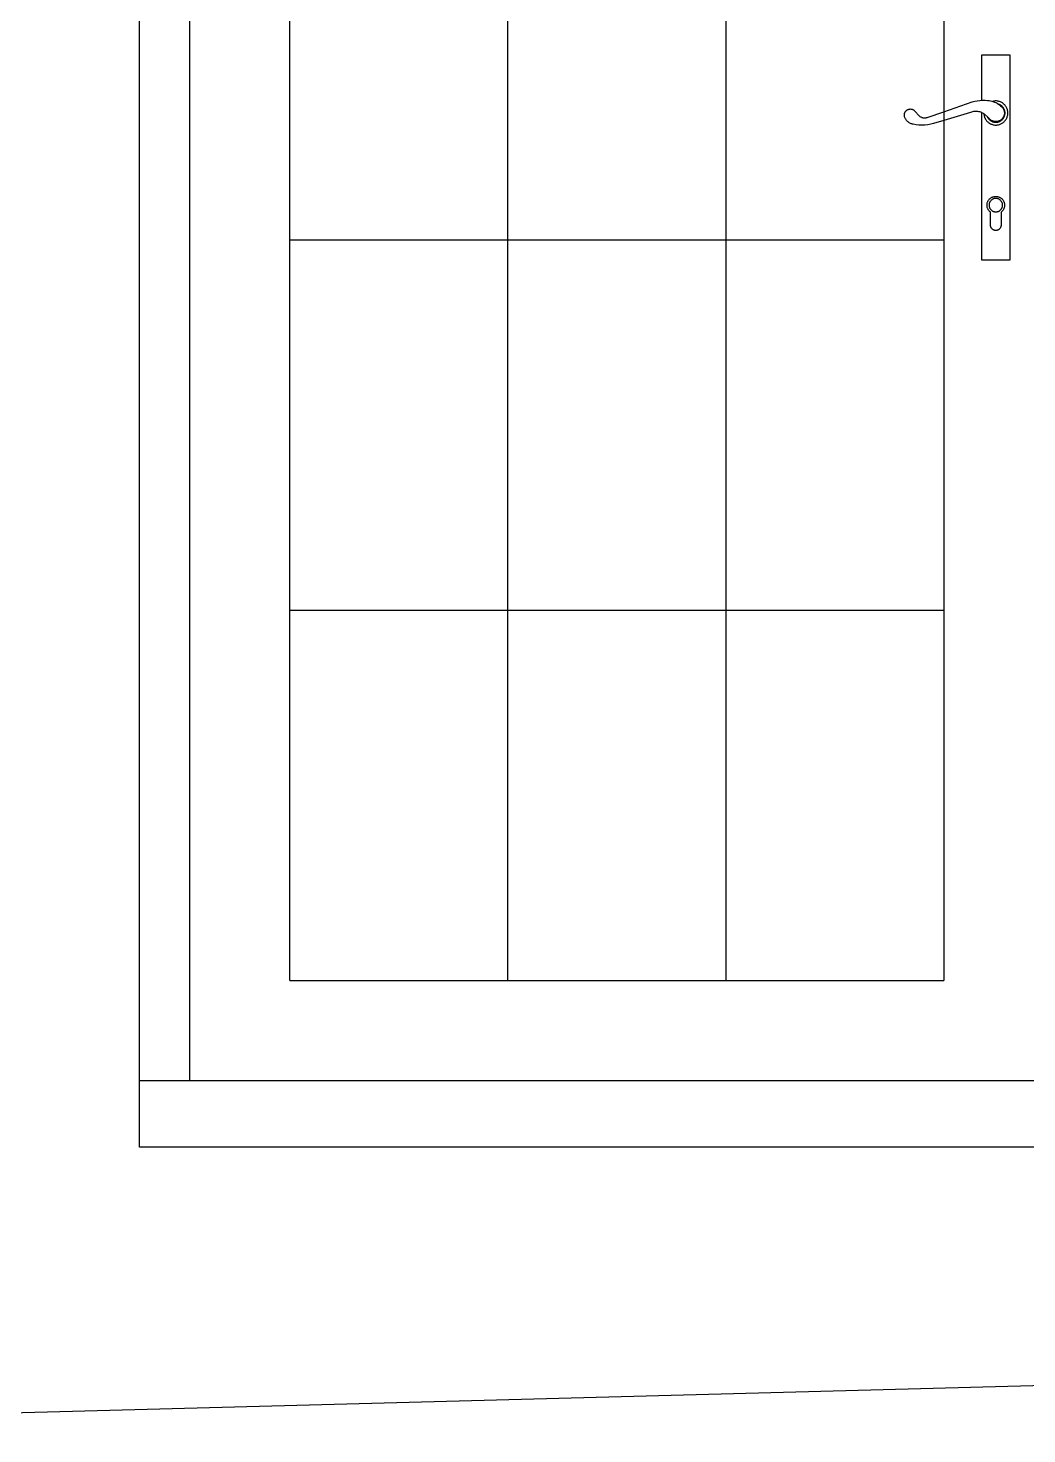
# Model space of a CAD drawing. Extents: x -71730 to 43516, y -8856 to 48457.
# Drawn here: x -3773 to -2777, y 3009 to 4413 of the extents above; entities that cross this region are included whole.
import ezdxf

# ---------------------------------------------------------------- set-up
doc = ezdxf.new("R2010")
doc.units = 0
doc.header["$MEASUREMENT"] = 0
doc.layers.get('0').update_dxf_attribs({"linetype": 'CONTINUOUS'})

msp = doc.modelspace()

# ---------------------------------------------------------------- linework, layer by layer
at = {"color": 22}
for p, q in [((-3662, 3362.2), (-3662, 5460.4)), ((-3612, 3362.2), (-3612, 5410.4)), ((-3512, 4201.5), (-3512, 4571.1)), ((-3294.5, 4201.5), (-3294.5, 4571.1)), ((-3077, 4571.1), (-3077, 4201.5)), ((-2859.5, 4571.1), (-2859.5, 4329.6)), ((-2821.5, 4386.3), (-2793.5, 4386.3)), ((-2821.5, 4341), (-2821.5, 4386.3)), ((-2793.5, 4386.3), (-2793.5, 4181.3)), ((-2859.5, 4329.6), (-2831.1, 4339.3)), ((-2831.1, 4339.3), (-2828.6, 4340)), ((-2828.6, 4340), (-2826.1, 4340.5)), ((-2826.1, 4340.5), (-2823.5, 4340.8)), ((-2823.5, 4340.8), (-2821.5, 4341)), ((-2821.5, 4341), (-2820.9, 4341)), ((-2820.9, 4341), (-2818.3, 4341)), ((-2818.3, 4341), (-2815.8, 4340.8)), ((-2815.8, 4340.8), (-2814.3, 4340.7)), ((-2814.3, 4340.7), (-2812.9, 4340.4)), ((-2812.9, 4340.4), (-2811.5, 4340.1)), ((-2811.5, 4340.1), (-2810.6, 4339.9)), ((-2809.9, 4340.1), (-2810.6, 4339.9)), ((-2810.6, 4339.9), (-2810.1, 4339.7)), ((-2810.1, 4339.7), (-2808.8, 4339.2)), ((-2809.1, 4340.2), (-2809.9, 4340.1)), ((-2808.3, 4340.3), (-2809.1, 4340.2)), ((-2808.8, 4339.2), (-2807.5, 4338.7)), ((-2807.5, 4340.3), (-2808.3, 4340.3)), ((-2806.8, 4340.3), (-2807.5, 4340.3)), ((-2807.5, 4338.7), (-2806.2, 4338)), ((-2806, 4340.2), (-2806.8, 4340.3)), ((-2806.2, 4338), (-2805, 4337.2)), ((-2805.2, 4340.1), (-2806, 4340.2)), ((-2804.5, 4339.9), (-2805.2, 4340.1)), ((-2803.7, 4339.7), (-2804.5, 4339.9)), ((-2803, 4339.4), (-2803.7, 4339.7)), ((-2802.3, 4339.1), (-2803, 4339.4)), ((-2801.6, 4338.7), (-2802.3, 4339.1)), ((-2801, 4338.3), (-2801.6, 4338.7)), ((-2800.3, 4337.9), (-2801, 4338.3)), ((-2799.7, 4337.4), (-2800.3, 4337.9)), ((-2799.1, 4336.9), (-2799.7, 4337.4)), ((-2898.8, 4326.4), (-2898.7, 4326.8)), ((-2898.7, 4326), (-2898.8, 4326.4)), ((-2898.7, 4327.2), (-2898.6, 4327.6)), ((-2898.7, 4326.8), (-2898.7, 4327.2)), ((-2898.7, 4325.6), (-2898.7, 4326)), ((-2898.7, 4325.2), (-2898.7, 4325.6)), ((-2898.5, 4324.6), (-2898.7, 4325.2)), ((-2898.6, 4327.6), (-2898.5, 4328)), ((-2898.5, 4328), (-2898.4, 4328.4)), ((-2898.3, 4323.9), (-2898.5, 4324.6)), ((-2898.4, 4328.4), (-2898.2, 4328.7)), ((-2898, 4323.2), (-2898.3, 4323.9)), ((-2898.2, 4328.7), (-2898.1, 4329.1)), ((-2898.1, 4329.1), (-2897.9, 4329.4)), ((-2897.9, 4329.4), (-2897.6, 4329.8)), ((-2897.6, 4329.8), (-2897.4, 4330.1)), ((-2897.4, 4330.1), (-2897.1, 4330.4)), ((-2897.1, 4330.4), (-2896.9, 4330.7)), ((-2896.9, 4330.7), (-2896.6, 4330.9)), ((-2896.6, 4330.9), (-2896.2, 4331.2)), ((-2896.2, 4331.2), (-2895.9, 4331.4)), ((-2895.9, 4331.4), (-2895.6, 4331.6)), ((-2895.6, 4331.6), (-2895.2, 4331.8)), ((-2895.2, 4331.8), (-2894.8, 4331.9)), ((-2894.8, 4331.9), (-2894.5, 4332)), ((-2894.5, 4332), (-2894.1, 4332.1)), ((-2894.1, 4332.1), (-2893.7, 4332.2)), ((-2893.7, 4332.2), (-2893.3, 4332.2)), ((-2893.3, 4332.2), (-2892.9, 4332.3)), ((-2892.9, 4332.3), (-2892.5, 4332.2)), ((-2892.5, 4332.2), (-2892.1, 4332.2)), ((-2892.1, 4332.2), (-2891.7, 4332.2)), ((-2891.7, 4332.2), (-2891.3, 4332.1)), ((-2891.3, 4332.1), (-2890.9, 4332)), ((-2890.9, 4332), (-2890.6, 4331.8)), ((-2890.6, 4331.8), (-2890.2, 4331.7)), ((-2890.2, 4331.7), (-2889.8, 4331.5)), ((-2889.8, 4331.5), (-2889.5, 4331.3)), ((-2889.5, 4331.3), (-2889.2, 4331)), ((-2889.2, 4331), (-2888.9, 4330.8)), ((-2888.9, 4330.8), (-2888.6, 4330.5)), ((-2888.6, 4330.5), (-2888.3, 4330.2)), ((-2888.3, 4330.2), (-2884.1, 4325.5)), ((-2884.1, 4325.5), (-2883.6, 4325.2)), ((-2883.6, 4325.2), (-2883.2, 4324.9)), ((-2883.2, 4324.9), (-2882.8, 4324.6)), ((-2882.8, 4324.6), (-2882.3, 4324.3)), ((-2882.3, 4324.3), (-2881.8, 4324.1)), ((-2881.8, 4324.1), (-2881.3, 4323.9)), ((-2881.3, 4323.9), (-2880.8, 4323.8)), ((-2880.8, 4323.8), (-2880.3, 4323.6)), ((-2880.3, 4323.6), (-2879.7, 4323.6)), ((-2879.7, 4323.6), (-2879.2, 4323.5)), ((-2879.2, 4323.5), (-2878.7, 4323.5)), ((-2878.7, 4323.5), (-2878.2, 4323.5)), ((-2878.2, 4323.5), (-2877.6, 4323.6)), ((-2877.6, 4323.6), (-2877.1, 4323.6)), ((-2877.1, 4323.6), (-2876.6, 4323.8)), ((-2876.6, 4323.8), (-2876.1, 4323.9)), ((-2876.1, 4323.9), (-2859.5, 4329.6)), ((-2859.5, 4329.6), (-2859.5, 4320.8)), ((-2832.8, 4328.9), (-2859.5, 4320.8)), ((-2831.8, 4329.2), (-2832.8, 4328.9)), ((-2830.8, 4329.5), (-2831.8, 4329.2)), ((-2829.8, 4329.7), (-2830.8, 4329.5)), ((-2828.8, 4329.8), (-2829.8, 4329.7)), ((-2827.7, 4329.8), (-2828.8, 4329.8)), ((-2826.7, 4329.8), (-2827.7, 4329.8)), ((-2825.6, 4329.7), (-2826.7, 4329.8)), ((-2824.6, 4329.5), (-2825.6, 4329.7)), ((-2823.6, 4329.3), (-2824.6, 4329.5)), ((-2822.6, 4329), (-2823.6, 4329.3)), ((-2821.6, 4328.6), (-2822.6, 4329)), ((-2821.5, 4328.6), (-2821.6, 4328.6)), ((-2820.7, 4328.2), (-2821.5, 4328.6)), ((-2821.5, 4181.3), (-2821.5, 4328.6)), ((-2819.8, 4327.7), (-2820.7, 4328.2)), ((-2819.5, 4327.6), (-2819.8, 4327.7)), ((-2818.9, 4327.1), (-2819.5, 4327.6)), ((-2819.5, 4327.6), (-2819.4, 4326.8)), ((-2819.4, 4326.8), (-2819.3, 4326)), ((-2819.3, 4326), (-2819.1, 4325.3)), ((-2819.1, 4325.3), (-2818.9, 4324.5)), ((-2815.9, 4324.4), (-2818.9, 4327.1)), ((-2818.9, 4324.5), (-2818.7, 4323.8)), ((-2818.7, 4323.8), (-2818.3, 4323.1)), ((-2815.9, 4324.4), (-2815.7, 4323.9)), ((-2813.3, 4321.9), (-2815.9, 4324.4)), ((-2815.7, 4323.9), (-2815.3, 4323.3)), ((-2805, 4337.2), (-2804.8, 4337.1)), ((-2804.8, 4337.1), (-2803.8, 4336.4)), ((-2804.2, 4336.9), (-2804.8, 4337.1)), ((-2803.7, 4336.7), (-2804.2, 4336.9)), ((-2803.8, 4336.4), (-2802.7, 4335.5)), ((-2803.1, 4336.4), (-2803.7, 4336.7)), ((-2802.6, 4336.1), (-2803.1, 4336.4)), ((-2802.7, 4335.5), (-2801.6, 4334.5)), ((-2802.1, 4335.8), (-2802.6, 4336.1)), ((-2801.6, 4335.4), (-2802.1, 4335.8)), ((-2801.2, 4335), (-2801.6, 4335.4)), ((-2801.6, 4334.5), (-2801.2, 4334.1)), ((-2800.8, 4334.6), (-2801.2, 4335)), ((-2801.2, 4334.1), (-2800.9, 4333.7)), ((-2800.9, 4333.7), (-2800.5, 4333.2)), ((-2800.4, 4334.1), (-2800.8, 4334.6)), ((-2800.4, 4323.6), (-2800.7, 4323.1)), ((-2800.5, 4333.2), (-2800.2, 4332.8)), ((-2800, 4333.6), (-2800.4, 4334.1)), ((-2800.1, 4324.1), (-2800.4, 4323.6)), ((-2800.2, 4332.8), (-2799.9, 4332.3)), ((-2799.8, 4324.6), (-2800.1, 4324.1)), ((-2799.7, 4333.1), (-2800, 4333.6)), ((-2800, 4322.9), (-2799.7, 4323.4)), ((-2799.9, 4332.3), (-2799.7, 4331.7)), ((-2799.6, 4325.1), (-2799.8, 4324.6)), ((-2799.4, 4332.6), (-2799.7, 4333.1)), ((-2799.7, 4331.7), (-2799.5, 4331.2)), ((-2799.7, 4323.4), (-2799.4, 4323.9)), ((-2799.4, 4325.6), (-2799.6, 4325.1)), ((-2799.5, 4331.2), (-2799.3, 4330.7)), ((-2799.1, 4332.1), (-2799.4, 4332.6)), ((-2799.2, 4326.2), (-2799.4, 4325.6)), ((-2799.4, 4323.9), (-2799.1, 4324.5)), ((-2799.3, 4330.7), (-2799.2, 4330.1)), ((-2799.2, 4330.1), (-2799.1, 4329.6)), ((-2799.1, 4326.7), (-2799.2, 4326.2)), ((-2798.6, 4336.3), (-2799.1, 4336.9)), ((-2798.9, 4331.5), (-2799.1, 4332.1)), ((-2799.1, 4329.6), (-2799, 4329)), ((-2799, 4327.3), (-2799.1, 4326.7)), ((-2799.1, 4324.5), (-2798.9, 4325)), ((-2799, 4329), (-2799, 4328.4)), ((-2799, 4328.4), (-2799, 4327.9)), ((-2799, 4327.9), (-2799, 4327.3)), ((-2798.7, 4330.9), (-2798.9, 4331.5)), ((-2798.9, 4325), (-2798.7, 4325.6)), ((-2798.5, 4330.4), (-2798.7, 4330.9)), ((-2798.7, 4325.6), (-2798.5, 4326.2)), ((-2798.1, 4335.7), (-2798.6, 4336.3)), ((-2798.4, 4329.8), (-2798.5, 4330.4)), ((-2798.5, 4326.2), (-2798.4, 4326.8)), ((-2798.3, 4329.2), (-2798.4, 4329.8)), ((-2798.4, 4326.8), (-2798.3, 4327.4)), ((-2798.3, 4328.6), (-2798.3, 4329.2)), ((-2798.3, 4328), (-2798.3, 4328.6)), ((-2798.3, 4327.4), (-2798.3, 4328)), ((-2797.7, 4335.1), (-2798.1, 4335.7)), ((-2797.2, 4334.4), (-2797.7, 4335.1)), ((-2796.9, 4333.8), (-2797.2, 4334.4)), ((-2796.5, 4333.1), (-2796.9, 4333.8)), ((-2796.6, 4323.3), (-2796.3, 4324)), ((-2796.2, 4332.3), (-2796.5, 4333.1)), ((-2796.3, 4324), (-2796.1, 4324.7)), ((-2796, 4331.6), (-2796.2, 4332.3)), ((-2796.1, 4324.7), (-2795.9, 4325.5)), ((-2795.8, 4330.8), (-2796, 4331.6)), ((-2795.9, 4325.5), (-2795.7, 4326.2)), ((-2795.7, 4330.1), (-2795.8, 4330.8)), ((-2795.6, 4329.3), (-2795.7, 4330.1)), ((-2795.7, 4326.2), (-2795.6, 4327)), ((-2795.5, 4328.5), (-2795.6, 4329.3)), ((-2795.6, 4327.8), (-2795.5, 4328.5)), ((-2795.6, 4327), (-2795.6, 4327.8)), ((-2897.7, 4322.6), (-2898, 4323.2)), ((-2897.4, 4322), (-2897.7, 4322.6)), ((-2897, 4321.4), (-2897.4, 4322)), ((-2896.6, 4320.9), (-2897, 4321.4)), ((-2896.1, 4320.3), (-2896.6, 4320.9)), ((-2895.6, 4319.8), (-2896.1, 4320.3)), ((-2895.1, 4319.4), (-2895.6, 4319.8)), ((-2894.5, 4318.9), (-2895.1, 4319.4)), ((-2893.9, 4318.5), (-2894.5, 4318.9)), ((-2893.3, 4318.2), (-2893.9, 4318.5)), ((-2892.7, 4317.9), (-2893.3, 4318.2)), ((-2892.1, 4317.6), (-2892.7, 4317.9)), ((-2891.4, 4317.4), (-2892.1, 4317.6)), ((-2890.7, 4317.2), (-2891.4, 4317.4)), ((-2890, 4317.1), (-2890.7, 4317.2)), ((-2887.1, 4316.6), (-2890, 4317.1)), ((-2884.2, 4316.3), (-2887.1, 4316.6)), ((-2881.2, 4316.1), (-2884.2, 4316.3)), ((-2878.3, 4316.2), (-2881.2, 4316.1)), ((-2875.3, 4316.5), (-2878.3, 4316.2)), ((-2872.4, 4317), (-2875.3, 4316.5)), ((-2869.6, 4317.7), (-2872.4, 4317)), ((-2859.5, 4320.8), (-2869.6, 4317.7)), ((-2859.5, 4320.8), (-2859.5, 4201.5)), ((-2818.3, 4323.1), (-2818, 4322.4)), ((-2818, 4322.4), (-2817.6, 4321.7)), ((-2817.6, 4321.7), (-2817.1, 4321.1)), ((-2817.1, 4321.1), (-2816.7, 4320.5)), ((-2816.7, 4320.5), (-2816.1, 4319.9)), ((-2816.1, 4319.9), (-2815.6, 4319.4)), ((-2815.6, 4319.4), (-2815, 4318.9)), ((-2815.3, 4323.3), (-2815, 4322.8)), ((-2815, 4322.8), (-2814.6, 4322.4)), ((-2815, 4318.9), (-2814.4, 4318.4)), ((-2814.6, 4322.4), (-2814.2, 4321.9)), ((-2814.4, 4318.4), (-2813.7, 4318)), ((-2814.2, 4321.9), (-2813.8, 4321.5)), ((-2813.8, 4321.5), (-2813.3, 4321.1)), ((-2813.7, 4318), (-2813, 4317.6)), ((-2812.8, 4321.5), (-2813.3, 4321.9)), ((-2813.3, 4321.1), (-2812.9, 4320.7)), ((-2813, 4317.6), (-2812.3, 4317.3)), ((-2812.9, 4320.7), (-2812.4, 4320.4)), ((-2812.4, 4321.2), (-2812.8, 4321.5)), ((-2811.9, 4320.9), (-2812.4, 4321.2)), ((-2812.4, 4320.4), (-2811.8, 4320.1)), ((-2812.3, 4317.3), (-2811.6, 4317)), ((-2811.4, 4320.6), (-2811.9, 4320.9)), ((-2811.8, 4320.1), (-2811.3, 4319.8)), ((-2811.6, 4317), (-2810.9, 4316.8)), ((-2810.9, 4320.4), (-2811.4, 4320.6)), ((-2811.3, 4319.8), (-2810.7, 4319.6)), ((-2810.4, 4320.2), (-2810.9, 4320.4)), ((-2810.9, 4316.8), (-2810.1, 4316.6)), ((-2810.7, 4319.6), (-2810.2, 4319.4)), ((-2809.8, 4320), (-2810.4, 4320.2)), ((-2810.2, 4319.4), (-2809.6, 4319.3)), ((-2810.1, 4316.6), (-2809.4, 4316.4)), ((-2809.3, 4319.9), (-2809.8, 4320)), ((-2809.6, 4319.3), (-2809, 4319.2)), ((-2809.4, 4316.4), (-2808.6, 4316.3)), ((-2808.7, 4319.8), (-2809.3, 4319.9)), ((-2809, 4319.2), (-2808.4, 4319.1)), ((-2808.1, 4319.7), (-2808.7, 4319.8)), ((-2808.6, 4316.3), (-2807.8, 4316.3)), ((-2808.4, 4319.1), (-2807.8, 4319)), ((-2807.6, 4319.7), (-2808.1, 4319.7)), ((-2807.8, 4319), (-2807.2, 4319)), ((-2807.8, 4316.3), (-2807, 4316.3)), ((-2807, 4319.7), (-2807.6, 4319.7)), ((-2807.2, 4319), (-2806.6, 4319.1)), ((-2806.4, 4319.8), (-2807, 4319.7)), ((-2807, 4316.3), (-2806.3, 4316.4)), ((-2806.6, 4319.1), (-2806, 4319.2)), ((-2805.9, 4319.9), (-2806.4, 4319.8)), ((-2806.3, 4316.4), (-2805.5, 4316.5)), ((-2806, 4319.2), (-2805.4, 4319.3)), ((-2805.3, 4320), (-2805.9, 4319.9)), ((-2805.5, 4316.5), (-2804.7, 4316.6)), ((-2805.4, 4319.3), (-2804.8, 4319.4)), ((-2804.8, 4320.2), (-2805.3, 4320)), ((-2804.2, 4320.4), (-2804.8, 4320.2)), ((-2804.8, 4319.4), (-2804.3, 4319.6)), ((-2804.7, 4316.6), (-2804, 4316.8)), ((-2804.3, 4319.6), (-2803.7, 4319.9)), ((-2803.7, 4320.6), (-2804.2, 4320.4)), ((-2804, 4316.8), (-2803.3, 4317.1)), ((-2803.2, 4320.9), (-2803.7, 4320.6)), ((-2803.7, 4319.9), (-2803.2, 4320.1)), ((-2803.3, 4317.1), (-2802.5, 4317.4)), ((-2802.7, 4321.2), (-2803.2, 4320.9)), ((-2803.2, 4320.1), (-2802.6, 4320.4)), ((-2802.3, 4321.5), (-2802.7, 4321.2)), ((-2802.6, 4320.4), (-2802.1, 4320.8)), ((-2802.5, 4317.4), (-2801.9, 4317.7)), ((-2801.8, 4321.9), (-2802.3, 4321.5)), ((-2802.1, 4320.8), (-2801.7, 4321.2)), ((-2801.9, 4317.7), (-2801.2, 4318.1)), ((-2801.4, 4322.3), (-2801.8, 4321.9)), ((-2801.7, 4321.2), (-2801.2, 4321.5)), ((-2801, 4322.7), (-2801.4, 4322.3)), ((-2801.2, 4321.5), (-2800.8, 4322)), ((-2801.2, 4318.1), (-2800.5, 4318.5)), ((-2800.7, 4323.1), (-2801, 4322.7)), ((-2800.8, 4322), (-2800.4, 4322.4)), ((-2800.5, 4318.5), (-2799.9, 4319)), ((-2800.4, 4322.4), (-2800, 4322.9)), ((-2799.9, 4319), (-2799.3, 4319.5)), ((-2799.3, 4319.5), (-2798.8, 4320.1)), ((-2798.8, 4320.1), (-2798.3, 4320.7)), ((-2798.3, 4320.7), (-2797.8, 4321.3)), ((-2797.8, 4321.3), (-2797.4, 4321.9)), ((-2797.4, 4321.9), (-2797, 4322.6)), ((-2797, 4322.6), (-2796.6, 4323.3)), ((-2815.8, 4239.1), (-2815.6, 4239.6)), ((-2815.6, 4239.6), (-2815.4, 4240.1)), ((-2815.4, 4240.1), (-2815.1, 4240.6)), ((-2815.1, 4240.6), (-2814.8, 4241.1)), ((-2814.8, 4241.1), (-2814.5, 4241.6)), ((-2814.5, 4241.6), (-2814.1, 4242)), ((-2814.1, 4242), (-2813.7, 4242.5)), ((-2813.6, 4239.3), (-2813.8, 4238.9)), ((-2813.7, 4242.5), (-2813.3, 4242.9)), ((-2813.4, 4239.7), (-2813.6, 4239.3)), ((-2813.2, 4240), (-2813.4, 4239.7)), ((-2813.3, 4242.9), (-2812.9, 4243.2)), ((-2812.9, 4240.4), (-2813.2, 4240)), ((-2812.9, 4243.2), (-2812.4, 4243.6)), ((-2812.6, 4240.7), (-2812.9, 4240.4)), ((-2812.3, 4241.1), (-2812.6, 4240.7)), ((-2812.4, 4243.6), (-2811.9, 4243.9)), ((-2812, 4241.4), (-2812.3, 4241.1)), ((-2811.6, 4241.6), (-2812, 4241.4)), ((-2811.9, 4243.9), (-2811.4, 4244.1)), ((-2811.3, 4241.9), (-2811.6, 4241.6)), ((-2811.4, 4244.1), (-2810.9, 4244.4)), ((-2810.9, 4242.1), (-2811.3, 4241.9)), ((-2810.9, 4244.4), (-2810.4, 4244.6)), ((-2810.5, 4242.3), (-2810.9, 4242.1)), ((-2810.1, 4242.5), (-2810.5, 4242.3)), ((-2810.4, 4244.6), (-2809.8, 4244.7)), ((-2809.7, 4242.7), (-2810.1, 4242.5)), ((-2809.8, 4244.7), (-2809.3, 4244.9)), ((-2809.3, 4242.8), (-2809.7, 4242.7)), ((-2809.3, 4244.9), (-2808.7, 4245)), ((-2808.9, 4242.9), (-2809.3, 4242.8)), ((-2808.4, 4243), (-2808.9, 4242.9)), ((-2808.7, 4245), (-2808.1, 4245)), ((-2808, 4243), (-2808.4, 4243)), ((-2808.1, 4245), (-2807.5, 4245)), ((-2807.5, 4243), (-2808, 4243)), ((-2807.5, 4245), (-2807, 4245)), ((-2807.1, 4243), (-2807.5, 4243)), ((-2806.7, 4243), (-2807.1, 4243)), ((-2807, 4245), (-2806.4, 4245)), ((-2806.2, 4242.9), (-2806.7, 4243)), ((-2806.4, 4245), (-2805.8, 4244.9)), ((-2805.8, 4242.8), (-2806.2, 4242.9)), ((-2805.8, 4244.9), (-2805.3, 4244.7)), ((-2805.4, 4242.7), (-2805.8, 4242.8)), ((-2805, 4242.5), (-2805.4, 4242.7)), ((-2805.3, 4244.7), (-2804.7, 4244.6)), ((-2804.6, 4242.3), (-2805, 4242.5)), ((-2804.7, 4244.6), (-2804.2, 4244.4)), ((-2804.2, 4242.1), (-2804.6, 4242.3)), ((-2804.2, 4244.4), (-2803.7, 4244.1)), ((-2803.8, 4241.9), (-2804.2, 4242.1)), ((-2803.4, 4241.6), (-2803.8, 4241.9)), ((-2803.7, 4244.1), (-2803.1, 4243.9)), ((-2803.1, 4241.4), (-2803.4, 4241.6)), ((-2803.1, 4243.9), (-2802.7, 4243.6)), ((-2802.8, 4241.1), (-2803.1, 4241.4)), ((-2802.5, 4240.7), (-2802.8, 4241.1)), ((-2802.7, 4243.6), (-2802.2, 4243.2)), ((-2802.2, 4240.4), (-2802.5, 4240.7)), ((-2802.2, 4243.2), (-2801.7, 4242.9)), ((-2801.9, 4240), (-2802.2, 4240.4)), ((-2801.7, 4239.7), (-2801.9, 4240)), ((-2801.7, 4242.9), (-2801.3, 4242.5)), ((-2801.5, 4239.3), (-2801.7, 4239.7)), ((-2801.3, 4238.9), (-2801.5, 4239.3)), ((-2801.3, 4242.5), (-2800.9, 4242)), ((-2800.9, 4242), (-2800.6, 4241.6)), ((-2800.6, 4241.6), (-2800.2, 4241.1)), ((-2800.2, 4241.1), (-2799.9, 4240.6)), ((-2799.9, 4240.6), (-2799.7, 4240.1)), ((-2799.7, 4240.1), (-2799.4, 4239.6)), ((-2799.4, 4239.6), (-2799.2, 4239.1)), ((-2816.3, 4236.8), (-2816.2, 4237.4)), ((-2816.3, 4236.2), (-2816.3, 4236.8)), ((-2816.3, 4235.7), (-2816.3, 4236.2)), ((-2816.2, 4235.1), (-2816.3, 4235.7)), ((-2816.2, 4237.4), (-2816.1, 4237.9)), ((-2816.1, 4234.5), (-2816.2, 4235.1)), ((-2816.1, 4237.9), (-2816, 4238.5)), ((-2816, 4234), (-2816.1, 4234.5)), ((-2816, 4238.5), (-2815.8, 4239.1)), ((-2815.8, 4233.4), (-2816, 4234)), ((-2815.6, 4232.9), (-2815.8, 4233.4)), ((-2815.4, 4232.4), (-2815.6, 4232.9)), ((-2815.1, 4231.8), (-2815.4, 4232.4)), ((-2814.8, 4231.4), (-2815.1, 4231.8)), ((-2814.4, 4230.9), (-2814.8, 4231.4)), ((-2814.1, 4230.5), (-2814.4, 4230.9)), ((-2814.2, 4237.2), (-2814.3, 4236.7)), ((-2814.3, 4236.7), (-2814.3, 4236.3)), ((-2814.3, 4236.3), (-2814.3, 4235.9)), ((-2814.3, 4235.9), (-2814.2, 4235.4)), ((-2814.1, 4238), (-2814.2, 4237.6)), ((-2814.2, 4237.6), (-2814.2, 4237.2)), ((-2814.2, 4235.4), (-2814.2, 4235)), ((-2814.2, 4235), (-2814.1, 4234.5)), ((-2813.9, 4238.5), (-2814.1, 4238)), ((-2814.1, 4234.5), (-2813.9, 4234.1)), ((-2813.7, 4230), (-2814.1, 4230.5)), ((-2813.8, 4238.9), (-2813.9, 4238.5)), ((-2813.9, 4234.1), (-2813.8, 4233.7)), ((-2813.8, 4233.7), (-2813.6, 4233.3)), ((-2813.2, 4229.7), (-2813.7, 4230)), ((-2813.6, 4233.3), (-2813.4, 4232.9)), ((-2813.4, 4232.9), (-2813.2, 4232.5)), ((-2813.2, 4232.5), (-2812.9, 4232.2)), ((-2812.8, 4229.3), (-2813.2, 4229.7)), ((-2812.9, 4232.2), (-2812.6, 4231.8)), ((-2812.8, 4216.3), (-2812.8, 4229.3)), ((-2812.6, 4231.8), (-2812.3, 4231.5)), ((-2812.3, 4231.5), (-2812, 4231.2)), ((-2812, 4231.2), (-2811.6, 4230.9)), ((-2811.6, 4230.9), (-2811.3, 4230.7)), ((-2811.3, 4230.7), (-2810.9, 4230.4)), ((-2810.9, 4230.4), (-2810.5, 4230.2)), ((-2810.5, 4230.2), (-2810.1, 4230.1)), ((-2810.1, 4230.1), (-2809.7, 4229.9)), ((-2809.7, 4229.9), (-2809.3, 4229.8)), ((-2809.3, 4229.8), (-2808.9, 4229.7)), ((-2808.9, 4229.7), (-2808.4, 4229.6)), ((-2808.4, 4229.6), (-2808, 4229.6)), ((-2808, 4229.6), (-2807.5, 4229.5)), ((-2807.5, 4229.5), (-2807.1, 4229.6)), ((-2807.1, 4229.6), (-2806.7, 4229.6)), ((-2806.7, 4229.6), (-2806.2, 4229.7)), ((-2806.2, 4229.7), (-2805.8, 4229.8)), ((-2805.8, 4229.8), (-2805.4, 4229.9)), ((-2805.4, 4229.9), (-2805, 4230.1)), ((-2805, 4230.1), (-2804.6, 4230.2)), ((-2804.6, 4230.2), (-2804.2, 4230.4)), ((-2804.2, 4230.4), (-2803.8, 4230.7)), ((-2803.8, 4230.7), (-2803.4, 4230.9)), ((-2803.4, 4230.9), (-2803.1, 4231.2)), ((-2803.1, 4231.2), (-2802.8, 4231.5)), ((-2802.8, 4231.5), (-2802.5, 4231.8)), ((-2802.5, 4231.8), (-2802.2, 4232.2)), ((-2801.8, 4229.7), (-2802.3, 4229.3)), ((-2802.3, 4229.3), (-2802.3, 4216.3)), ((-2802.2, 4232.2), (-2801.9, 4232.5)), ((-2801.9, 4232.5), (-2801.7, 4232.9)), ((-2801.4, 4230), (-2801.8, 4229.7)), ((-2801.7, 4232.9), (-2801.5, 4233.3)), ((-2801.5, 4233.3), (-2801.3, 4233.7)), ((-2801, 4230.5), (-2801.4, 4230)), ((-2801.1, 4238.5), (-2801.3, 4238.9)), ((-2801.3, 4233.7), (-2801.1, 4234.1)), ((-2801, 4238), (-2801.1, 4238.5)), ((-2801.1, 4234.1), (-2801, 4234.5)), ((-2800.9, 4237.6), (-2801, 4238)), ((-2801, 4234.5), (-2800.9, 4235)), ((-2800.6, 4230.9), (-2801, 4230.5)), ((-2800.8, 4237.2), (-2800.9, 4237.6)), ((-2800.9, 4235), (-2800.8, 4235.4)), ((-2800.8, 4236.7), (-2800.8, 4237.2)), ((-2800.8, 4236.3), (-2800.8, 4236.7)), ((-2800.8, 4235.9), (-2800.8, 4236.3)), ((-2800.8, 4235.4), (-2800.8, 4235.9)), ((-2800.3, 4231.4), (-2800.6, 4230.9)), ((-2800, 4231.8), (-2800.3, 4231.4)), ((-2799.7, 4232.4), (-2800, 4231.8)), ((-2799.5, 4232.9), (-2799.7, 4232.4)), ((-2799.3, 4233.4), (-2799.5, 4232.9)), ((-2799.1, 4234), (-2799.3, 4233.4)), ((-2799.2, 4239.1), (-2799.1, 4238.5)), ((-2799.1, 4238.5), (-2798.9, 4237.9)), ((-2799, 4234.5), (-2799.1, 4234)), ((-2798.9, 4235.1), (-2799, 4234.5)), ((-2798.9, 4237.9), (-2798.9, 4237.4)), ((-2798.9, 4237.4), (-2798.8, 4236.8)), ((-2798.8, 4235.7), (-2798.9, 4235.1)), ((-2798.8, 4236.8), (-2798.8, 4236.2)), ((-2798.8, 4236.2), (-2798.8, 4235.7)), ((-2812.8, 4215.9), (-2812.8, 4216.3)), ((-2812.7, 4215.6), (-2812.8, 4215.9)), ((-2812.7, 4215.3), (-2812.7, 4215.6)), ((-2812.6, 4214.9), (-2812.7, 4215.3)), ((-2812.5, 4214.6), (-2812.6, 4214.9)), ((-2812.4, 4214.3), (-2812.5, 4214.6)), ((-2812.2, 4214), (-2812.4, 4214.3)), ((-2812.1, 4213.7), (-2812.2, 4214)), ((-2811.9, 4213.4), (-2812.1, 4213.7)), ((-2811.7, 4213.1), (-2811.9, 4213.4)), ((-2811.5, 4212.8), (-2811.7, 4213.1)), ((-2811.3, 4212.6), (-2811.5, 4212.8)), ((-2811, 4212.3), (-2811.3, 4212.6)), ((-2810.7, 4212.1), (-2811, 4212.3)), ((-2810.5, 4211.9), (-2810.7, 4212.1)), ((-2810.2, 4211.7), (-2810.5, 4211.9)), ((-2809.9, 4211.6), (-2810.2, 4211.7)), ((-2809.5, 4211.4), (-2809.9, 4211.6)), ((-2809.2, 4211.3), (-2809.5, 4211.4)), ((-2808.9, 4211.2), (-2809.2, 4211.3)), ((-2808.6, 4211.1), (-2808.9, 4211.2)), ((-2808.2, 4211.1), (-2808.6, 4211.1)), ((-2807.9, 4211.1), (-2808.2, 4211.1)), ((-2807.5, 4211), (-2807.9, 4211.1)), ((-2807.2, 4211.1), (-2807.5, 4211)), ((-2806.9, 4211.1), (-2807.2, 4211.1)), ((-2806.5, 4211.1), (-2806.9, 4211.1)), ((-2806.2, 4211.2), (-2806.5, 4211.1)), ((-2805.9, 4211.3), (-2806.2, 4211.2)), ((-2805.5, 4211.4), (-2805.9, 4211.3)), ((-2805.2, 4211.6), (-2805.5, 4211.4)), ((-2804.9, 4211.7), (-2805.2, 4211.6)), ((-2804.6, 4211.9), (-2804.9, 4211.7)), ((-2804.3, 4212.1), (-2804.6, 4211.9)), ((-2804.1, 4212.3), (-2804.3, 4212.1)), ((-2803.8, 4212.6), (-2804.1, 4212.3)), ((-2803.6, 4212.8), (-2803.8, 4212.6)), ((-2803.4, 4213.1), (-2803.6, 4212.8)), ((-2803.2, 4213.4), (-2803.4, 4213.1)), ((-2803, 4213.7), (-2803.2, 4213.4)), ((-2802.8, 4214), (-2803, 4213.7)), ((-2802.7, 4214.3), (-2802.8, 4214)), ((-2802.6, 4214.6), (-2802.7, 4214.3)), ((-2802.5, 4214.9), (-2802.6, 4214.6)), ((-2802.4, 4215.3), (-2802.5, 4214.9)), ((-2802.3, 4215.6), (-2802.4, 4215.3)), ((-2802.3, 4216.3), (-2802.3, 4215.9)), ((-2802.3, 4215.9), (-2802.3, 4215.6)), ((-3512, 3831.8), (-3512, 4201.5)), ((-3512, 4201.5), (-3294.5, 4201.5)), ((-3294.5, 4201.5), (-3077, 4201.5)), ((-3294.5, 3831.8), (-3294.5, 4201.5)), ((-3077, 4201.5), (-2859.5, 4201.5)), ((-3077, 4201.5), (-3077, 3831.8)), ((-2859.5, 4201.5), (-2859.5, 3831.8)), ((-2793.5, 4181.3), (-2821.5, 4181.3)), ((-3512, 3831.8), (-3294.5, 3831.8)), ((-3512, 3462.2), (-3512, 3831.8)), ((-3294.5, 3831.8), (-3077, 3831.8)), ((-3294.5, 3462.2), (-3294.5, 3831.8)), ((-3077, 3831.8), (-3077, 3462.2)), ((-3077, 3831.8), (-2859.5, 3831.8)), ((-2859.5, 3831.8), (-2859.5, 3462.2)), ((-3512, 3462.2), (-3294.5, 3462.2)), ((-3294.5, 3462.2), (-3077, 3462.2)), ((-3077, 3462.2), (-2859.5, 3462.2)), ((-3662, 3362.2), (-3612, 3362.2)), ((-3662, 3295.5), (-3662, 3362.2)), ((-3612, 3362.2), (-2759.5, 3362.2)), ((-1857.1, 3295.5), (-3662, 3295.5))]:
    msp.add_line(p, q, dxfattribs=at)
at = {"color": 40}
msp.add_line((-4583.4, 3009.4), (-556.6, 3116.3), dxfattribs=at)

doc.saveas('drawing.dxf')
